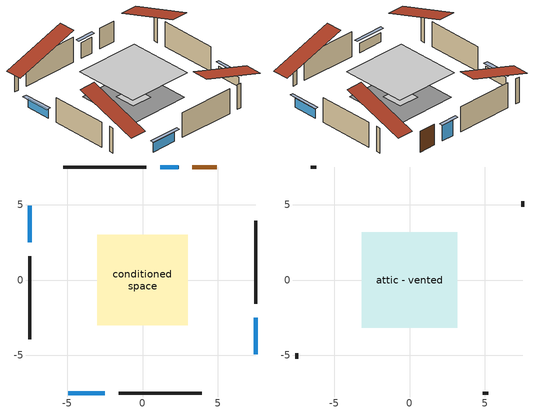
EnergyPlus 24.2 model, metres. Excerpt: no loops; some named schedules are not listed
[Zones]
conditioned space
 floor outside (Floor2 construction): -3.02,-3.02 -3.02,3.02 3.02,3.02 3.02,-3.02 z0.61
 floor adiabatic (AdiabaticFloorConstruction): -1.02,-1.02 -1.02,1.02 1.02,1.02 1.02,-1.02 z0.61
 wall outside (AdiabaticWallConstruction 1): 4.94,7.5 3.32,7.5 z0.61:2.64
 wall outside (AdiabaticWallConstruction): -4.94,-7.5 -2.5,-7.5 / 7.5,-4.94 7.5,-2.5 / -7.5,4.94 -7.5,2.5 z0.61:1.52; 2.39,7.5 1.17,7.5 z0.61:2.13
 wall outside (Wall1 construction): 0.24,7.5 -5.26,7.5 / -1.57,-7.5 3.93,-7.5 / -7.5,1.57 -7.5,-3.93 / 7.5,-1.57 7.5,3.93 z0.61:3.05
 window (WindowConstruction): -4.94,-7.5 -2.5,-7.5 z0.61:1.52
 window (WindowConstruction 1): 2.39,7.5 1.17,7.5 z0.61:2.13
 window (WindowConstruction 2): 7.5,-4.94 7.5,-2.5 z0.61:1.52
 window (WindowConstruction 3): -7.5,4.94 -7.5,2.5 z0.61:1.52
 door (Door): 4.94,7.5 3.32,7.5 z0.61:2.64
 ceiling adiabatic (AdiabaticFloorConstruction): 1.02,-1.02 1.02,1.02 -1.02,1.02 -1.02,-1.02 z0.61
attic - vented
 floor to conditioned space (Floor1 construction Reversed): -3.18,-3.18 -3.18,3.18 3.18,3.18 3.18,-3.18 z3.05
 wall outside (Wall2 construction): -6.19,7.5 -6.57,7.5 / 4.86,-7.5 5.24,-7.5 / -7.5,-4.86 -7.5,-5.24 / 7.5,4.86 7.5,5.24 z0.61:3.05
 roof outside (Roof1 construction): 5.87,7.5,3.05 5.87,1.31,5.11 7.5,1.31,5.11 7.5,7.5,3.05; -5.87,-7.5,3.05 -5.87,-1.31,5.11 -7.5,-1.31,5.11 -7.5,-7.5,3.05; -7.5,5.87,3.05 -1.31,5.87,5.11 -1.31,7.5,5.11 -7.5,7.5,3.05; 7.5,-5.87,3.05 1.31,-5.87,5.11 1.31,-7.5,5.11 7.5,-7.5,3.05
shading: -2.2,-7.5 -5.23,-7.5 -5.23,-7.8 -2.2,-7.8 z1.82; 0.87,7.5 2.69,7.5 2.69,7.8 0.87,7.8 z2.43; 7.5,-2.2 7.5,-5.23 7.8,-5.23 7.8,-2.2 z1.82; -7.5,2.3 -7.5,5.14 -7.91,5.14 -7.91,2.3 z1.73
[Building]
Building 1: Terrain=Suburbs
[Site:Location]
Sault Ste Marie AP_ON: Latitude {deg}=46.49; Longitude {deg}=-84.51; Time Zone {hr}=-5; Elevation {m}=192; Keep Site Location Information=Yes
[Site:GroundTemperature:Shallow]
0.840846, -1.16074, -1.32103, -0.371179, 3.44196, 7.23733, 10.5277, 12.6121, 12.7892, 11.0939, 7.8874, 4.20846
[Site:WaterMainsTemperature]
Calculation Method=Schedule; Temperature Schedule=mains temperature schedule
[Material] Roughness=Rough; Thermal Absorptance=0.9
Name | Thickness {m} | Conductivity {W/m-K} | Density {kg/m3} | Specific Heat {J/kg-K} | Solar Absorptance | Visible Absorptance
asphalt or fiberglass shingles | 0.00635 | 0.162714 | 1121.4 | 1465.45 | 0.4 | 0.4
ceiling loosefill ins | 0.254 | 0.0480833 | 16.02 | 1046.75 | 0.7 | 0.7
ceiling stud and cavity | 0.1397 | 0.159311 | 65.682 | 1177.47 | 0.7 | 0.7
door material | 0.04445 | 0.053851 | 512.64 | 1214.23 | 0.7 | 0.7
floor covering | 0.0127 | 9.015625 | 54.468 | 1339.84 | 0.6 | 0.6
floor covering 1 | 0.0127 | 0.0433444 | 54.468 | 1339.84 | 0.6 | 0.6
floor rigid ins; wall rigid ins | 0.512978 | 0.029427 | 32.04 | 1214.23 | 0.7 | 0.7
floor stud and cavity | 0.0889 | 0.192333 | 50.32683 | 1063.81 | 0.7 | 0.7
floor stud and cavity 1 | 0.1397 | 1.75129 | 37.0049 | 1207.88 | 0.7 | 0.7
furniture material conditioned space 1 | 0.1524 | 0.115458 | 640.8 | 1214.23 | 0.6 | 0.6
gypsum board | 0.0127 | 0.160291 | 801 | 837.4 | 0.6 | 0.6
osb sheathing 0.5 in. | 0.0127 | 0.115458 | 512.64 | 1214.23 | 0.7 | 0.7
osb sheathing 0.75 in. | 0.01905 | 0.115458 | 512.64 | 1214.23 | 0.7 | 0.7
wall stud and cavity | 0.1397 | 0.0949025 | 139.0536 | 1170.24 | 0.7 | 0.7
wall stud and cavity 1 | 0.0889 | 6.9971 | 50.32683 | 1063.81 | 0.6 | 0.6
wall stud and cavity 2 | 0.0889 | 0.380278 | 52.3479 | 1209.89 | 0.7 | 0.7
wall stud and cavity 3 | 0.0889 | 0.391764 | 83.0341 | 1211.67 | 0.7 | 0.7
wood siding | 0.0254 | 0.102417 | 544.68 | 1172.36 | 0.4 | 0.4
wood siding 1 | 0.00254 | 0.102417 | 544.68 | 1172.36 | 0.4 | 0.4
wood siding 2; wood siding 3 | 0.0254 | 0.102417 | 544.68 | 1172.36 | 0.7 | 0.7
[WindowMaterial:SimpleGlazingSystem]
Name | U-Factor {W/m2-K} | Solar Heat Gain Coefficient
WindowMaterial | 3.10076 | 0.54
WindowMaterial 1 | 3.08259 | 0.59
[Construction]
AdiabaticFloorConstruction: floor stud and cavity 1, floor rigid ins, osb sheathing 0.75 in., floor covering 1
AdiabaticWallConstruction: wood siding 2, wall rigid ins, wall stud and cavity 2, gypsum board
AdiabaticWallConstruction 1: wood siding 3, wall rigid ins, wall stud and cavity 2, gypsum board
Door: door material
Floor1 construction Reversed: gypsum board, ceiling stud and cavity, ceiling loosefill ins
Floor2 construction: floor stud and cavity, floor covering
furniture construction conditioned space 1: furniture material conditioned space 1
PartitionWallConstruction: gypsum board, wall stud and cavity 3, gypsum board
Roof1 construction: asphalt or fiberglass shingles
Wall1 construction: wood siding, osb sheathing 0.5 in., wall stud and cavity, gypsum board
Wall2 construction: wood siding 1, wall stud and cavity 1
WindowConstruction; WindowConstruction 2; WindowConstruction 3: WindowMaterial
WindowConstruction 1: WindowMaterial 1
[Zone] Multiplier=1; Part of Total Floor Area=Yes
Name | Volume {m3}
attic - vented | 13.5389
conditioned space | 107.8
[Space]
Name | Zone | Volume {m3}
attic - vented 1 | attic - vented | 13.5389
conditioned space 1 | conditioned space | 107.8
[ZoneInfiltration:EffectiveLeakageArea]
infil attic - vented 1: Zone or Space=attic - vented 1; Schedule=Always On Discrete; Effective Air Leakage Area {cm2}=1589.9; Stack Coefficient=0.00031308; Wind Coefficient=1.1955e-05
[ZoneMixing]
whole house fan mix: Zone or Space=attic - vented; Schedule=Always On Continuous; Design Flow Rate Calculation Method=Flow/Zone; Design Flow Rate {m3/s}=0; Source Zone or Space=conditioned space
[InternalMass] Zone or ZoneList=conditioned space; Space or SpaceList=conditioned space 1
Name | Construction | Surface Area {m2}
furniture mass conditioned space 1 | furniture construction conditioned space 1 | 16.2398
partition wall mass | PartitionWallConstruction | 40.5996
[Lights]
interior lighting: Zone or ZoneList or Space or SpaceList=conditioned space 1; Schedule=interior lighting schedule; Design Level Calculation Method=LightingLevel; Lighting Level {W}=343.2; Return Air Fraction=0; Fraction Radiant=0.6; Fraction Visible=0.2; Fraction Replaceable=1
[People]
occupants: Zone or ZoneList or Space or SpaceList=conditioned space 1; Number of People Schedule=occupants schedule; Number of People Calculation Method=People; Number of People=3; Fraction Radiant=0.314171; Sensible Heat Fraction=0.56303; Activity Level Schedule=occupants activity schedule; Carbon Dioxide Generation Rate {m3/s-W}=0; Enable ASHRAE 55 Comfort Warnings=No; Mean Radiant Temperature Calculation Type=EnclosureAveraged
[ElectricEquipment] Zone or ZoneList or Space or SpaceList=conditioned space 1; Design Level Calculation Method=EquipmentLevel
Name | Schedule | Design Level {W} | Fraction Latent | Fraction Radiant | Fraction Lost
clothes dryer | clothes dryer schedule | 140.772 | 0.015 | 0.081 | 0.85
clothes washer | clothes washer schedule | 32.1985 | 0.03 | 0.162 | 0.7
cooking range | cooking range schedule | 215.147 | 0.08 | 0.432 | 0.2
dishwasher | dishwasher schedule | 66.8632 | 0.3 | 0.18 | 0.4
fridge | fridge schedule | 72.9452 | 0 | 0.6 | 0
mech vent bath fan 0 | mech vent bath fan 0 schedule | 50.2 | 0 | 0 | 1
mech vent house fan | mech vent house fan schedule | 0.95 | 0 | 0 | 1
mech vent house fan cfis | mech vent house fan cfis schedule | 0 | 0 | 0 | 0
mech vent range fan 0 | mech vent range fan 0 schedule | 57 | 0 | 0 | 1
misc plug loads | misc plug loads schedule | 494.7 | 0.045 | 0.513 | 0.1
whole house fan | Always On Discrete | 0 | 0 | 0 | 1
[OtherEquipment] Zone or ZoneList or Space or SpaceList=conditioned space 1; Design Level Calculation Method=EquipmentLevel
Name | Fuel Type | Schedule | Design Level {W} | Fraction Latent | Fraction Radiant | Fraction Lost
clothes dryer 1 | Electricity | clothes dryer schedule | 0 | 0.015 | 0.081 | 0.85
cooking range 1 | Electricity | cooking range schedule | 0 | 0.08 | 0.432 | 0.2
general water use latent | None | general water use schedule | 62.594 | 1 | 0 | 0
general water use sensible | None | general water use schedule | -61.6891 | 0 | 0.6 | 0
mech vent house fan latent load | None | Always On Discrete | 0 | 1 | 0 | 0
mech vent house fan sensible load | None | Always On Discrete | 0 | 0 | 0 | 0
water heater energy adjustment1 | Electricity | Always On Discrete | 0.01 | 0 | 0 | 1
[ZoneInfiltration:DesignFlowRate] Zone or ZoneList or Space or SpaceList=conditioned space 1; Schedule=Always On Discrete; Design Flow Rate Calculation Method=Flow/Zone; Design Flow Rate {m3/s}=0
infil flow; natural vent flow; whole house fan flow
[Exterior:Lights]
exterior lighting: Schedule=exterior lighting schedule; Design Level {W}=75.6
[Schedule:Constant]
Name | Hourly Value
Always On Continuous; mech vent house fan schedule; mech vent house fan cfis schedule; Always On Discrete | 1
occupants activity schedule | 117.228
fridge schedule | 0
[Schedule:Day:Interval]
interior lighting schedule day: No, 01:00, 0.108182, 04:00, 0.0901515, 05:00, 0.0991667, 06:00, 0.162273, 07:00, 0.270455, 08:00, 0.342576, 10:00, 0.369621, 11:00, 0.351591, 12:00, 0.333561, 13:00, 0.324545, 14:00, 0.31553, 15:00, 0.333561, 16:00, 0.369621, 17:00, 0.450758, 18:00, 0.585985, 19:00, 0.775303, 20:00, 0.955606, 21:00, 0.991667, 22:00, 0.712197, 23:00, 0.360606, 24:00, 0.162273
interior lighting schedule day 1: No, 01:00, 0.100909, 04:00, 0.0840909, 05:00, 0.0925, 06:00, 0.151364, 07:00, 0.252273, 08:00, 0.319545, 10:00, 0.344773, 11:00, 0.327955, 12:00, 0.311136, 13:00, 0.302727, 14:00, 0.294318, 15:00, 0.311136, 16:00, 0.344773, 17:00, 0.420455, 18:00, 0.546591, 19:00, 0.723182, 20:00, 0.891364, 21:00, 0.925, 22:00, 0.664318, 23:00, 0.336364, 24:00, 0.151364
interior lighting schedule day 2: No, 01:00, 0.0927273, 04:00, 0.0772727, 05:00, 0.085, 06:00, 0.139091, 07:00, 0.231818, 08:00, 0.293636, 10:00, 0.316818, 11:00, 0.301364, 12:00, 0.285909, 13:00, 0.278182, 14:00, 0.270455, 15:00, 0.285909, 16:00, 0.316818, 17:00, 0.386364, 18:00, 0.502273, 19:00, 0.664545, 20:00, 0.819091, 21:00, 0.85, 22:00, 0.610455, 23:00, 0.309091, 24:00, 0.139091
interior lighting schedule day 3: No, 01:00, 0.0845455, 04:00, 0.0704545, 05:00, 0.0775, 06:00, 0.126818, 07:00, 0.211364, 08:00, 0.267727, 10:00, 0.288864, 11:00, 0.274773, 12:00, 0.260682, 13:00, 0.253636, 14:00, 0.246591, 15:00, 0.260682, 16:00, 0.288864, 17:00, 0.352273, 18:00, 0.457955, 19:00, 0.605909, 20:00, 0.746818, 21:00, 0.775, 22:00, 0.556591, 23:00, 0.281818, 24:00, 0.126818
interior lighting schedule day 4: No, 01:00, 0.0763636, 04:00, 0.0636364, 05:00, 0.07, 06:00, 0.114545, 07:00, 0.190909, 08:00, 0.241818, 10:00, 0.260909, 11:00, 0.248182, 12:00, 0.235455, 13:00, 0.229091, 14:00, 0.222727, 15:00, 0.235455, 16:00, 0.260909, 17:00, 0.318182, 18:00, 0.413636, 19:00, 0.547273, 20:00, 0.674545, 21:00, 0.7, 22:00, 0.502727, 23:00, 0.254545, 24:00, 0.114545
interior lighting schedule day 5: No, 01:00, 0.0727273, 04:00, 0.0606061, 05:00, 0.0666667, 06:00, 0.109091, 07:00, 0.181818, 08:00, 0.230303, 10:00, 0.248485, 11:00, 0.236364, 12:00, 0.224242, 13:00, 0.218182, 14:00, 0.212121, 15:00, 0.224242, 16:00, 0.248485, 17:00, 0.30303, 18:00, 0.393939, 19:00, 0.521212, 20:00, 0.642424, 21:00, 0.666667, 22:00, 0.478788, 23:00, 0.242424, 24:00, 0.109091
interior lighting schedule day 6: No, 01:00, 0.0745455, 04:00, 0.0621212, 05:00, 0.0683333, 06:00, 0.111818, 07:00, 0.186364, 08:00, 0.236061, 10:00, 0.254697, 11:00, 0.242273, 12:00, 0.229848, 13:00, 0.223636, 14:00, 0.217424, 15:00, 0.229848, 16:00, 0.254697, 17:00, 0.310606, 18:00, 0.403788, 19:00, 0.534242, 20:00, 0.658485, 21:00, 0.683333, 22:00, 0.490758, 23:00, 0.248485, 24:00, 0.111818
interior lighting schedule day 7: No, 01:00, 0.08, 04:00, 0.0666667, 05:00, 0.0733333, 06:00, 0.12, 07:00, 0.2, 08:00, 0.253333, 10:00, 0.273333, 11:00, 0.26, 12:00, 0.246667, 13:00, 0.24, 14:00, 0.233333, 15:00, 0.246667, 16:00, 0.273333, 17:00, 0.333333, 18:00, 0.433333, 19:00, 0.573333, 20:00, 0.706667, 21:00, 0.733333, 22:00, 0.526667, 23:00, 0.266667, 24:00, 0.12
interior lighting schedule default day: No, 24:00, 0
[Schedule:Week:Daily]
interior lighting schedule Week Rule - Jan1-Jan27: interior lighting schedule day, interior lighting schedule day, interior lighting schedule day, interior lighting schedule day, interior lighting schedule day, interior lighting schedule day, interior lighting schedule day, interior lighting schedule default day, interior lighting schedule default day, interior lighting schedule default day, interior lighting schedule default day, interior lighting schedule default day
interior lighting schedule Week Rule - Jan28-Feb3: interior lighting schedule day, interior lighting schedule day, interior lighting schedule day, interior lighting schedule day, interior lighting schedule day 1, interior lighting schedule day 1, interior lighting schedule day 1, interior lighting schedule default day, interior lighting schedule default day, interior lighting schedule default day, interior lighting schedule default day, interior lighting schedule default day
interior lighting schedule Week Rule - Feb4-Feb24: interior lighting schedule day 1, interior lighting schedule day 1, interior lighting schedule day 1, interior lighting schedule day 1, interior lighting schedule day 1, interior lighting schedule day 1, interior lighting schedule day 1, interior lighting schedule default day, interior lighting schedule default day, interior lighting schedule default day, interior lighting schedule default day, interior lighting schedule default day
interior lighting schedule Week Rule - Feb25-Mar3: interior lighting schedule day 1, interior lighting schedule day 1, interior lighting schedule day 1, interior lighting schedule day 1, interior lighting schedule day 2, interior lighting schedule day 2, interior lighting schedule day 2, interior lighting schedule default day, interior lighting schedule default day, interior lighting schedule default day, interior lighting schedule default day, interior lighting schedule default day
interior lighting schedule Week Rule - Mar4-Mar31: interior lighting schedule day 2, interior lighting schedule day 2, interior lighting schedule day 2, interior lighting schedule day 2, interior lighting schedule day 2, interior lighting schedule day 2, interior lighting schedule day 2, interior lighting schedule default day, interior lighting schedule default day, interior lighting schedule default day, interior lighting schedule default day, interior lighting schedule default day
interior lighting schedule Week Rule - Apr1-Apr28: interior lighting schedule day 3, interior lighting schedule day 3, interior lighting schedule day 3, interior lighting schedule day 3, interior lighting schedule day 3, interior lighting schedule day 3, interior lighting schedule day 3, interior lighting schedule default day, interior lighting schedule default day, interior lighting schedule default day, interior lighting schedule default day, interior lighting schedule default day
interior lighting schedule Week Rule - Apr29-May5: interior lighting schedule day 3, interior lighting schedule day 3, interior lighting schedule day 4, interior lighting schedule day 4, interior lighting schedule day 4, interior lighting schedule day 4, interior lighting schedule day 4, interior lighting schedule default day, interior lighting schedule default day, interior lighting schedule default day, interior lighting schedule default day, interior lighting schedule default day
interior lighting schedule Week Rule - May6-May26: interior lighting schedule day 4, interior lighting schedule day 4, interior lighting schedule day 4, interior lighting schedule day 4, interior lighting schedule day 4, interior lighting schedule day 4, interior lighting schedule day 4, interior lighting schedule default day, interior lighting schedule default day, interior lighting schedule default day, interior lighting schedule default day, interior lighting schedule default day
interior lighting schedule Week Rule - May27-Jun2: interior lighting schedule day 4, interior lighting schedule day 4, interior lighting schedule day 4, interior lighting schedule day 4, interior lighting schedule day 4, interior lighting schedule day 5, interior lighting schedule day 5, interior lighting schedule default day, interior lighting schedule default day, interior lighting schedule default day, interior lighting schedule default day, interior lighting schedule default day
interior lighting schedule Week Rule - Jun3-Jun30: interior lighting schedule day 5, interior lighting schedule day 5, interior lighting schedule day 5, interior lighting schedule day 5, interior lighting schedule day 5, interior lighting schedule day 5, interior lighting schedule day 5, interior lighting schedule default day, interior lighting schedule default day, interior lighting schedule default day, interior lighting schedule default day, interior lighting schedule default day
interior lighting schedule Week Rule - Jul1-Jul28: interior lighting schedule day 6, interior lighting schedule day 6, interior lighting schedule day 6, interior lighting schedule day 6, interior lighting schedule day 6, interior lighting schedule day 6, interior lighting schedule day 6, interior lighting schedule default day, interior lighting schedule default day, interior lighting schedule default day, interior lighting schedule default day, interior lighting schedule default day
interior lighting schedule Week Rule - Jul29-Aug4: interior lighting schedule day 6, interior lighting schedule day 6, interior lighting schedule day 6, interior lighting schedule day 7, interior lighting schedule day 7, interior lighting schedule day 7, interior lighting schedule day 7, interior lighting schedule default day, interior lighting schedule default day, interior lighting schedule default day, interior lighting schedule default day, interior lighting schedule default day
interior lighting schedule Week Rule - Aug5-Aug25: interior lighting schedule day 7, interior lighting schedule day 7, interior lighting schedule day 7, interior lighting schedule day 7, interior lighting schedule day 7, interior lighting schedule day 7, interior lighting schedule day 7, interior lighting schedule default day, interior lighting schedule default day, interior lighting schedule default day, interior lighting schedule default day, interior lighting schedule default day
interior lighting schedule Week Rule - Aug26-Sep1: interior lighting schedule day 7, interior lighting schedule day 7, interior lighting schedule day 7, interior lighting schedule day 7, interior lighting schedule day 7, interior lighting schedule day 7, interior lighting schedule day 8, interior lighting schedule default day, interior lighting schedule default day, interior lighting schedule default day, interior lighting schedule default day, interior lighting schedule default day
interior lighting schedule Week Rule - Sep2-Sep29: interior lighting schedule day 8, interior lighting schedule day 8, interior lighting schedule day 8, interior lighting schedule day 8, interior lighting schedule day 8, interior lighting schedule day 8, interior lighting schedule day 8, interior lighting schedule default day, interior lighting schedule default day, interior lighting schedule default day, interior lighting schedule default day, interior lighting schedule default day
interior lighting schedule Week Rule - Sep30-Oct6: interior lighting schedule day 8, interior lighting schedule day 9, interior lighting schedule day 9, interior lighting schedule day 9, interior lighting schedule day 9, interior lighting schedule day 9, interior lighting schedule day 9, interior lighting schedule default day, interior lighting schedule default day, interior lighting schedule default day, interior lighting schedule default day, interior lighting schedule default day
interior lighting schedule Week Rule - Oct7-Oct27: interior lighting schedule day 9, interior lighting schedule day 9, interior lighting schedule day 9, interior lighting schedule day 9, interior lighting schedule day 9, interior lighting schedule day 9, interior lighting schedule day 9, interior lighting schedule default day, interior lighting schedule default day, interior lighting schedule default day, interior lighting schedule default day, interior lighting schedule default day
interior lighting schedule Week Rule - Oct28-Nov3: interior lighting schedule day 9, interior lighting schedule day 9, interior lighting schedule day 9, interior lighting schedule day 9, interior lighting schedule day 10, interior lighting schedule day 10, interior lighting schedule day 10, interior lighting schedule default day, interior lighting schedule default day, interior lighting schedule default day, interior lighting schedule default day, interior lighting schedule default day
interior lighting schedule Week Rule - Nov4-Nov24: interior lighting schedule day 10, interior lighting schedule day 10, interior lighting schedule day 10, interior lighting schedule day 10, interior lighting schedule day 10, interior lighting schedule day 10, interior lighting schedule day 10, interior lighting schedule default day, interior lighting schedule default day, interior lighting schedule default day, interior lighting schedule default day, interior lighting schedule default day
interior lighting schedule Week Rule - Nov25-Dec1: interior lighting schedule day 10, interior lighting schedule day 10, interior lighting schedule day 10, interior lighting schedule day 10, interior lighting schedule day 10, interior lighting schedule day 10, interior lighting schedule day 11, interior lighting schedule default day, interior lighting schedule default day, interior lighting schedule default day, interior lighting schedule default day, interior lighting schedule default day
interior lighting schedule Week Rule - Dec2-Dec31: interior lighting schedule day 11, interior lighting schedule day 11, interior lighting schedule day 11, interior lighting schedule day 11, interior lighting schedule day 11, interior lighting schedule day 11, interior lighting schedule day 11, interior lighting schedule default day, interior lighting schedule default day, interior lighting schedule default day, interior lighting schedule default day, interior lighting schedule default day
occupants schedule Week Rule - Jan1-Dec31: occupants schedule day, occupants schedule day, occupants schedule day, occupants schedule day, occupants schedule day, occupants schedule day, occupants schedule day, occupants schedule default day, occupants schedule default day, occupants schedule default day, occupants schedule default day, occupants schedule default day
clothes dryer schedule Week Rule - Jan1-Dec31: clothes dryer schedule day, clothes dryer schedule day, clothes dryer schedule day, clothes dryer schedule day, clothes dryer schedule day, clothes dryer schedule day, clothes dryer schedule day, clothes dryer schedule default day, clothes dryer schedule default day, clothes dryer schedule default day, clothes dryer schedule default day, clothes dryer schedule default day
clothes washer schedule Week Rule - Jan1-Dec31: clothes washer schedule day, clothes washer schedule day, clothes washer schedule day, clothes washer schedule day, clothes washer schedule day, clothes washer schedule day, clothes washer schedule day, clothes washer schedule default day, clothes washer schedule default day, clothes washer schedule default day, clothes washer schedule default day, clothes washer schedule default day
cooking range schedule Week Rule - Jan1-Dec31: cooking range schedule day, cooking range schedule day, cooking range schedule day, cooking range schedule day, cooking range schedule day, cooking range schedule day, cooking range schedule day, cooking range schedule default day, cooking range schedule default day, cooking range schedule default day, cooking range schedule default day, cooking range schedule default day
dishwasher schedule Week Rule - Jan1-Dec31: dishwasher schedule day, dishwasher schedule day, dishwasher schedule day, dishwasher schedule day, dishwasher schedule day, dishwasher schedule day, dishwasher schedule day, dishwasher schedule default day, dishwasher schedule default day, dishwasher schedule default day, dishwasher schedule default day, dishwasher schedule default day
mech vent bath fan 0 schedule Week Rule - Jan1-Dec31: mech vent bath fan 0 schedule day, mech vent bath fan 0 schedule day, mech vent bath fan 0 schedule day, mech vent bath fan 0 schedule day, mech vent bath fan 0 schedule day, mech vent bath fan 0 schedule day, mech vent bath fan 0 schedule day, mech vent bath fan 0 schedule default day, mech vent bath fan 0 schedule default day, mech vent bath fan 0 schedule default day, mech vent bath fan 0 schedule default day, mech vent bath fan 0 schedule default day
mech vent range fan 0 schedule Week Rule - Jan1-Dec31: mech vent range fan 0 schedule day, mech vent range fan 0 schedule day, mech vent range fan 0 schedule day, mech vent range fan 0 schedule day, mech vent range fan 0 schedule day, mech vent range fan 0 schedule day, mech vent range fan 0 schedule day, mech vent range fan 0 schedule default day, mech vent range fan 0 schedule default day, mech vent range fan 0 schedule default day, mech vent range fan 0 schedule default day, mech vent range fan 0 schedule default day
misc plug loads schedule Week Rule - Jan1-Dec31: misc plug loads schedule day, misc plug loads schedule day, misc plug loads schedule day, misc plug loads schedule day, misc plug loads schedule day, misc plug loads schedule day, misc plug loads schedule day, misc plug loads schedule default day, misc plug loads schedule default day, misc plug loads schedule default day, misc plug loads schedule default day, misc plug loads schedule default day
general water use schedule Week Rule - Jan1-Dec31: general water use schedule day, general water use schedule day, general water use schedule day, general water use schedule day, general water use schedule day, general water use schedule day, general water use schedule day, general water use schedule default day, general water use schedule default day, general water use schedule default day, general water use schedule default day, general water use schedule default day
exterior lighting schedule Week Rule - Jan1-Jan27: exterior lighting schedule day, exterior lighting schedule day, exterior lighting schedule day, exterior lighting schedule day, exterior lighting schedule day, exterior lighting schedule day, exterior lighting schedule day, exterior lighting schedule default day, exterior lighting schedule default day, exterior lighting schedule default day, exterior lighting schedule default day, exterior lighting schedule default day
exterior lighting schedule Week Rule - Jan28-Feb3: exterior lighting schedule day, exterior lighting schedule day, exterior lighting schedule day, exterior lighting schedule day, exterior lighting schedule day 1, exterior lighting schedule day 1, exterior lighting schedule day 1, exterior lighting schedule default day, exterior lighting schedule default day, exterior lighting schedule default day, exterior lighting schedule default day, exterior lighting schedule default day
exterior lighting schedule Week Rule - Feb4-Feb24: exterior lighting schedule day 1, exterior lighting schedule day 1, exterior lighting schedule day 1, exterior lighting schedule day 1, exterior lighting schedule day 1, exterior lighting schedule day 1, exterior lighting schedule day 1, exterior lighting schedule default day, exterior lighting schedule default day, exterior lighting schedule default day, exterior lighting schedule default day, exterior lighting schedule default day
exterior lighting schedule Week Rule - Feb25-Mar3: exterior lighting schedule day 1, exterior lighting schedule day 1, exterior lighting schedule day 1, exterior lighting schedule day 1, exterior lighting schedule day 2, exterior lighting schedule day 2, exterior lighting schedule day 2, exterior lighting schedule default day, exterior lighting schedule default day, exterior lighting schedule default day, exterior lighting schedule default day, exterior lighting schedule default day
exterior lighting schedule Week Rule - Mar4-Mar31: exterior lighting schedule day 2, exterior lighting schedule day 2, exterior lighting schedule day 2, exterior lighting schedule day 2, exterior lighting schedule day 2, exterior lighting schedule day 2, exterior lighting schedule day 2, exterior lighting schedule default day, exterior lighting schedule default day, exterior lighting schedule default day, exterior lighting schedule default day, exterior lighting schedule default day
exterior lighting schedule Week Rule - Apr1-Apr28: exterior lighting schedule day 3, exterior lighting schedule day 3, exterior lighting schedule day 3, exterior lighting schedule day 3, exterior lighting schedule day 3, exterior lighting schedule day 3, exterior lighting schedule day 3, exterior lighting schedule default day, exterior lighting schedule default day, exterior lighting schedule default day, exterior lighting schedule default day, exterior lighting schedule default day
exterior lighting schedule Week Rule - Apr29-May5: exterior lighting schedule day 3, exterior lighting schedule day 3, exterior lighting schedule day 4, exterior lighting schedule day 4, exterior lighting schedule day 4, exterior lighting schedule day 4, exterior lighting schedule day 4, exterior lighting schedule default day, exterior lighting schedule default day, exterior lighting schedule default day, exterior lighting schedule default day, exterior lighting schedule default day
exterior lighting schedule Week Rule - May6-May26: exterior lighting schedule day 4, exterior lighting schedule day 4, exterior lighting schedule day 4, exterior lighting schedule day 4, exterior lighting schedule day 4, exterior lighting schedule day 4, exterior lighting schedule day 4, exterior lighting schedule default day, exterior lighting schedule default day, exterior lighting schedule default day, exterior lighting schedule default day, exterior lighting schedule default day
exterior lighting schedule Week Rule - May27-Jun2: exterior lighting schedule day 4, exterior lighting schedule day 4, exterior lighting schedule day 4, exterior lighting schedule day 4, exterior lighting schedule day 4, exterior lighting schedule day 5, exterior lighting schedule day 5, exterior lighting schedule default day, exterior lighting schedule default day, exterior lighting schedule default day, exterior lighting schedule default day, exterior lighting schedule default day
exterior lighting schedule Week Rule - Jun3-Jun30: exterior lighting schedule day 5, exterior lighting schedule day 5, exterior lighting schedule day 5, exterior lighting schedule day 5, exterior lighting schedule day 5, exterior lighting schedule day 5, exterior lighting schedule day 5, exterior lighting schedule default day, exterior lighting schedule default day, exterior lighting schedule default day, exterior lighting schedule default day, exterior lighting schedule default day
exterior lighting schedule Week Rule - Jul1-Jul28: exterior lighting schedule day 6, exterior lighting schedule day 6, exterior lighting schedule day 6, exterior lighting schedule day 6, exterior lighting schedule day 6, exterior lighting schedule day 6, exterior lighting schedule day 6, exterior lighting schedule default day, exterior lighting schedule default day, exterior lighting schedule default day, exterior lighting schedule default day, exterior lighting schedule default day
exterior lighting schedule Week Rule - Jul29-Aug4: exterior lighting schedule day 6, exterior lighting schedule day 6, exterior lighting schedule day 6, exterior lighting schedule day 7, exterior lighting schedule day 7, exterior lighting schedule day 7, exterior lighting schedule day 7, exterior lighting schedule default day, exterior lighting schedule default day, exterior lighting schedule default day, exterior lighting schedule default day, exterior lighting schedule default day
exterior lighting schedule Week Rule - Aug5-Aug25: exterior lighting schedule day 7, exterior lighting schedule day 7, exterior lighting schedule day 7, exterior lighting schedule day 7, exterior lighting schedule day 7, exterior lighting schedule day 7, exterior lighting schedule day 7, exterior lighting schedule default day, exterior lighting schedule default day, exterior lighting schedule default day, exterior lighting schedule default day, exterior lighting schedule default day
exterior lighting schedule Week Rule - Aug26-Sep1: exterior lighting schedule day 7, exterior lighting schedule day 7, exterior lighting schedule day 7, exterior lighting schedule day 7, exterior lighting schedule day 7, exterior lighting schedule day 7, exterior lighting schedule day 8, exterior lighting schedule default day, exterior lighting schedule default day, exterior lighting schedule default day, exterior lighting schedule default day, exterior lighting schedule default day
exterior lighting schedule Week Rule - Sep2-Sep29: exterior lighting schedule day 8, exterior lighting schedule day 8, exterior lighting schedule day 8, exterior lighting schedule day 8, exterior lighting schedule day 8, exterior lighting schedule day 8, exterior lighting schedule day 8, exterior lighting schedule default day, exterior lighting schedule default day, exterior lighting schedule default day, exterior lighting schedule default day, exterior lighting schedule default day
exterior lighting schedule Week Rule - Sep30-Oct6: exterior lighting schedule day 8, exterior lighting schedule day 9, exterior lighting schedule day 9, exterior lighting schedule day 9, exterior lighting schedule day 9, exterior lighting schedule day 9, exterior lighting schedule day 9, exterior lighting schedule default day, exterior lighting schedule default day, exterior lighting schedule default day, exterior lighting schedule default day, exterior lighting schedule default day
exterior lighting schedule Week Rule - Oct7-Oct27: exterior lighting schedule day 9, exterior lighting schedule day 9, exterior lighting schedule day 9, exterior lighting schedule day 9, exterior lighting schedule day 9, exterior lighting schedule day 9, exterior lighting schedule day 9, exterior lighting schedule default day, exterior lighting schedule default day, exterior lighting schedule default day, exterior lighting schedule default day, exterior lighting schedule default day
exterior lighting schedule Week Rule - Oct28-Nov3: exterior lighting schedule day 9, exterior lighting schedule day 9, exterior lighting schedule day 9, exterior lighting schedule day 9, exterior lighting schedule day 10, exterior lighting schedule day 10, exterior lighting schedule day 10, exterior lighting schedule default day, exterior lighting schedule default day, exterior lighting schedule default day, exterior lighting schedule default day, exterior lighting schedule default day
exterior lighting schedule Week Rule - Nov4-Nov24: exterior lighting schedule day 10, exterior lighting schedule day 10, exterior lighting schedule day 10, exterior lighting schedule day 10, exterior lighting schedule day 10, exterior lighting schedule day 10, exterior lighting schedule day 10, exterior lighting schedule default day, exterior lighting schedule default day, exterior lighting schedule default day, exterior lighting schedule default day, exterior lighting schedule default day
exterior lighting schedule Week Rule - Nov25-Dec1: exterior lighting schedule day 10, exterior lighting schedule day 10, exterior lighting schedule day 10, exterior lighting schedule day 10, exterior lighting schedule day 10, exterior lighting schedule day 10, exterior lighting schedule day 11, exterior lighting schedule default day, exterior lighting schedule default day, exterior lighting schedule default day, exterior lighting schedule default day, exterior lighting schedule default day
exterior lighting schedule Week Rule - Dec2-Dec31: exterior lighting schedule day 11, exterior lighting schedule day 11, exterior lighting schedule day 11, exterior lighting schedule day 11, exterior lighting schedule day 11, exterior lighting schedule day 11, exterior lighting schedule day 11, exterior lighting schedule default day, exterior lighting schedule default day, exterior lighting schedule default day, exterior lighting schedule default day, exterior lighting schedule default day
[Schedule:Year]
interior lighting schedule: interior lighting schedule Week Rule - Jan1-Jan27, 1, 1, 1, 27, interior lighting schedule Week Rule - Jan28-Feb3, 1, 28, 2, 3, interior lighting schedule Week Rule - Feb4-Feb24, 2, 4, 2, 24, interior lighting schedule Week Rule - Feb25-Mar3, 2, 25, 3, 3, interior lighting schedule Week Rule - Mar4-Mar31, 3, 4, 3, 31, interior lighting schedule Week Rule - Apr1-Apr28, 4, 1, 4, 28, interior lighting schedule Week Rule - Apr29-May5, 4, 29, 5, 5, interior lighting schedule Week Rule - May6-May26, 5, 6, 5, 26, interior lighting schedule Week Rule - May27-Jun2, 5, 27, 6, 2, interior lighting schedule Week Rule - Jun3-Jun30, 6, 3, 6, 30, interior lighting schedule Week Rule - Jul1-Jul28, 7, 1, 7, 28, interior lighting schedule Week Rule - Jul29-Aug4, 7, 29, 8, 4, interior lighting schedule Week Rule - Aug5-Aug25, 8, 5, 8, 25, interior lighting schedule Week Rule - Aug26-Sep1, 8, 26, 9, 1, interior lighting schedule Week Rule - Sep2-Sep29, 9, 2, 9, 29, interior lighting schedule Week Rule - Sep30-Oct6, 9, 30, 10, 6, interior lighting schedule Week Rule - Oct7-Oct27, 10, 7, 10, 27, interior lighting schedule Week Rule - Oct28-Nov3, 10, 28, 11, 3, interior lighting schedule Week Rule - Nov4-Nov24, 11, 4, 11, 24, interior lighting schedule Week Rule - Nov25-Dec1, 11, 25, 12, 1, interior lighting schedule Week Rule - Dec2-Dec31, 12, 2, 12, 31
occupants schedule: occupants schedule Week Rule - Jan1-Dec31, 1, 1, 12, 31
clothes dryer schedule: clothes dryer schedule Week Rule - Jan1-Dec31, 1, 1, 12, 31
clothes washer schedule: clothes washer schedule Week Rule - Jan1-Dec31, 1, 1, 12, 31
cooking range schedule: cooking range schedule Week Rule - Jan1-Dec31, 1, 1, 12, 31
dishwasher schedule: dishwasher schedule Week Rule - Jan1-Dec31, 1, 1, 12, 31
mech vent bath fan 0 schedule: mech vent bath fan 0 schedule Week Rule - Jan1-Dec31, 1, 1, 12, 31
mech vent range fan 0 schedule: mech vent range fan 0 schedule Week Rule - Jan1-Dec31, 1, 1, 12, 31
misc plug loads schedule: misc plug loads schedule Week Rule - Jan1-Dec31, 1, 1, 12, 31
general water use schedule: general water use schedule Week Rule - Jan1-Dec31, 1, 1, 12, 31
exterior lighting schedule: exterior lighting schedule Week Rule - Jan1-Jan27, 1, 1, 1, 27, exterior lighting schedule Week Rule - Jan28-Feb3, 1, 28, 2, 3, exterior lighting schedule Week Rule - Feb4-Feb24, 2, 4, 2, 24, exterior lighting schedule Week Rule - Feb25-Mar3, 2, 25, 3, 3, exterior lighting schedule Week Rule - Mar4-Mar31, 3, 4, 3, 31, exterior lighting schedule Week Rule - Apr1-Apr28, 4, 1, 4, 28, exterior lighting schedule Week Rule - Apr29-May5, 4, 29, 5, 5, exterior lighting schedule Week Rule - May6-May26, 5, 6, 5, 26, exterior lighting schedule Week Rule - May27-Jun2, 5, 27, 6, 2, exterior lighting schedule Week Rule - Jun3-Jun30, 6, 3, 6, 30, exterior lighting schedule Week Rule - Jul1-Jul28, 7, 1, 7, 28, exterior lighting schedule Week Rule - Jul29-Aug4, 7, 29, 8, 4, exterior lighting schedule Week Rule - Aug5-Aug25, 8, 5, 8, 25, exterior lighting schedule Week Rule - Aug26-Sep1, 8, 26, 9, 1, exterior lighting schedule Week Rule - Sep2-Sep29, 9, 2, 9, 29, exterior lighting schedule Week Rule - Sep30-Oct6, 9, 30, 10, 6, exterior lighting schedule Week Rule - Oct7-Oct27, 10, 7, 10, 27, exterior lighting schedule Week Rule - Oct28-Nov3, 10, 28, 11, 3, exterior lighting schedule Week Rule - Nov4-Nov24, 11, 4, 11, 24, exterior lighting schedule Week Rule - Nov25-Dec1, 11, 25, 12, 1, exterior lighting schedule Week Rule - Dec2-Dec31, 12, 2, 12, 31
[Schedule:Compact]
mains temperature schedule: Through: 01/01, For: AllDays, Until: 24:00, 5.72222, Through: 01/02, For: AllDays, Until: 24:00, 5.65667, Through: 01/03, For: AllDays, Until: 24:00, 5.59222, Through: 01/04, For: AllDays, Until: 24:00, 5.52889, Through: 01/05, For: AllDays, Until: 24:00, 5.46667, Through: 01/06, For: AllDays, Until: 24:00, 5.405, Through: 01/07, For: AllDays, Until: 24:00, 5.345, Through: 01/08, For: AllDays, Until: 24:00, 5.28556, Through: 01/09, For: AllDays, Until: 24:00, 5.22722, Through: 01/10, For: AllDays, Until: 24:00, 5.17, Through: 01/11, For: AllDays, Until: 24:00, 5.11389, Through: 01/12, For: AllDays, Until: 24:00, 5.05889, Through: 01/13, For: AllDays, Until: 24:00, 5.00556, Through: 01/14, For: AllDays, Until: 24:00, 4.95278, Through: 01/15, For: AllDays, Until: 24:00, 4.90111, Through: 01/16, For: AllDays, Until: 24:00, 4.85111, Through: 01/17, For: AllDays, Until: 24:00, 4.80167, Through: 01/18, For: AllDays, Until: 24:00, 4.75389, Through: 01/19, For: AllDays, Until: 24:00, 4.70722, Through: 01/20, For: AllDays, Until: 24:00, 4.66167, Through: 01/21, For: AllDays, Until: 24:00, 4.61778, Through: 01/22, For: AllDays, Until: 24:00, 4.575, Through: 01/23, For: AllDays, Until: 24:00, 4.53333, Through: 01/24, For: AllDays, Until: 24:00, 4.49278, Through: 01/25, For: AllDays, Until: 24:00, 4.45389, Through: 01/26, For: AllDays, Until: 24:00, 4.41611, Through: 01/27, For: AllDays, Until: 24:00, 4.38, Through: 01/28, For: AllDays, Until: 24:00, 4.345, Through: 01/29, For: AllDays, Until: 24:00, 4.31111, Through: 01/30, For: AllDays, Until: 24:00, 4.27889, Through: 01/31, For: AllDays, Until: 24:00, 4.24833, Through: 02/01, For: AllDays, Until: 24:00, 4.21833, Through: 02/02, For: AllDays, Until: 24:00, 4.19056, Through: 02/03, For: AllDays, Until: 24:00, 4.16333, Through: 02/04, For: AllDays, Until: 24:00, 4.13833, Through: 02/05, For: AllDays, Until: 24:00, 4.11444, Through: 02/06, For: AllDays, Until: 24:00, 4.09167, Through: 02/07, For: AllDays, Until: 24:00, 4.07056, Through: 02/08, For: AllDays, Until: 24:00, 4.05111, Through: 02/09, For: AllDays, Until: 24:00, 4.03278, Through: 02/10, For: AllDays, Until: 24:00, 4.01611, Through: 02/11, For: AllDays, Until: 24:00, 4.00056, Through: 02/12, For: AllDays, Until: 24:00, 3.98667, Through: 02/13, For: AllDays, Until: 24:00, 3.97444, Through: 02/14, For: AllDays, Until: 24:00, 3.96333, Through: 02/15, For: AllDays, Until: 24:00, 3.95389, Through: 02/16, For: AllDays, Until: 24:00, 3.94556, Through: 02/17, For: AllDays, Until: 24:00, 3.93889, Through: 02/18, For: AllDays, Until: 24:00, 3.93389, Through: 02/19, For: AllDays, Until: 24:00, 3.93056, Through: 02/20, For: AllDays, Until: 24:00, 3.92833, Through: 02/21, For: AllDays, Until: 24:00, 3.92722, Through: 02/22, For: AllDays, Until: 24:00, 3.92833, Through: 02/23, For: AllDays, Until: 24:00, 3.93056, Through: 02/24, For: AllDays, Until: 24:00, 3.93444, Through: 02/25, For: AllDays, Until: 24:00, 3.93944, Through: 02/26, For: AllDays, Until: 24:00, 3.94611, Through: 02/27, For: AllDays, Until: 24:00, 3.95444, Through: 02/28, For: AllDays, Until: 24:00, 3.96389, Through: 03/01, For: AllDays, Until: 24:00, 3.975, Through: 03/02, For: AllDays, Until: 24:00, 3.98722, Through: 03/03, For: AllDays, Until: 24:00, 4.00111, Through: 03/04, For: AllDays, Until: 24:00, 4.01667, Through: 03/05, For: AllDays, Until: 24:00, 4.03389, Through: 03/06, For: AllDays, Until: 24:00, 4.05167, Through: 03/07, For: AllDays, Until: 24:00, 4.07167, Through: 03/08, For: AllDays, Until: 24:00, 4.09278, Through: 03/09, For: AllDays, Until: 24:00, 4.11556, Through: 03/10, For: AllDays, Until: 24:00, 4.13944, Through: 03/11, For: AllDays, Until: 24:00, 4.165, Through: 03/12, For: AllDays, Until: 24:00, 4.19167, Through: 03/13, For: AllDays, Until: 24:00, 4.22, Through: 03/14, For: AllDays, Until: 24:00, 4.24944, Through: 03/15, For: AllDays, Until: 24:00, 4.28056, Through: 03/16, For: AllDays, Until: 24:00, 4.31278, Through: 03/17, For: AllDays, Until: 24:00, 4.34667, Through: 03/18, For: AllDays, Until: 24:00, 4.38167, Through: 03/19, For: AllDays, Until: 24:00, 4.41833, Through: 03/20, For: AllDays, Until: 24:00, 4.45611, Through: 03/21, For: AllDays, Until: 24:00, 4.495, Through: 03/22, For: AllDays, Until: 24:00, 4.53556, Through: 03/23, For: AllDays, Until: 24:00, 4.57722, Through: 03/24, For: AllDays, Until: 24:00, 4.62, Through: 03/25, For: AllDays, Until: 24:00, 4.66444, Through: 03/26, For: AllDays, Until: 24:00, 4.70944, Through: 03/27, For: AllDays, Until: 24:00, 4.75611, Through: 03/28, For: AllDays, Until: 24:00, 4.80444, Through: 03/29, For: AllDays, Until: 24:00, 4.85333, Through: 03/30, For: AllDays, Until: 24:00, 4.90389, Through: 03/31, For: AllDays, Until: 24:00, 4.95556, Through: 04/01, For: AllDays, Until: 24:00, 5.00778, Through: 04/02, For: AllDays, Until: 24:00, 5.06167, Through: 04/03, For: AllDays, Until: 24:00, 5.11667, Through: 04/04, For: AllDays, Until: 24:00, 5.17278, Through: 04/05, For: AllDays, Until: 24:00, 5.23, Through: 04/06, For: AllDays, Until: 24:00, 5.28833, Through: 04/07, For: AllDays, Until: 24:00, 5.34778, Through: 04/08, For: AllDays, Until: 24:00, 5.40833, Through: 04/09, For: AllDays, Until: 24:00, 5.47, Through: 04/10, For: AllDays, Until: 24:00, 5.53222, Through: 04/11, For: AllDays, Until: 24:00, 5.59556, Through: 04/12, For: AllDays, Until: 24:00, 5.66, Through: 04/13, For: AllDays, Until: 24:00, 5.72556, Through: 04/14, For: AllDays, Until: 24:00, 5.79222, Through: 04/15, For: AllDays, Until: 24:00, 5.85944, Through: 04/16, For: AllDays, Until: 24:00, 5.92722, Through: 04/17, For: AllDays, Until: 24:00, 5.99667, Through: 04/18, For: AllDays, Until: 24:00, 6.06667, Through: 04/19, For: AllDays, Until: 24:00, 6.13722, Through: 04/20, For: AllDays, Until: 24:00, 6.20889, Through: 04/21, For: AllDays, Until: 24:00, 6.28111, Through: 04/22, For: AllDays, Until: 24:00, 6.35444, Through: 04/23, For: AllDays, Until: 24:00, 6.42833, Through: 04/24, For: AllDays, Until: 24:00, 6.50278, Through: 04/25, For: AllDays, Until: 24:00, 6.57833, Through: 04/26, For: AllDays, Until: 24:00, 6.65444, Through: 04/27, For: AllDays, Until: 24:00, 6.73111, Through: 04/28, For: AllDays, Until: 24:00, 6.80833, Through: 04/29, For: AllDays, Until: 24:00, 6.88611, Through: 04/30, For: AllDays, Until: 24:00, 6.965, Through: 05/01, For: AllDays, Until: 24:00, 7.04389, Through: 05/02, For: AllDays, Until: 24:00, 7.12389, Through: 05/03, For: AllDays, Until: 24:00, 7.20389, Through: 05/04, For: AllDays, Until: 24:00, 7.28444, Through: 05/05, For: AllDays, Until: 24:00, 7.36611, Through: 05/06, For: AllDays, Until: 24:00, 7.44778, Through: 05/07, For: AllDays, Until: 24:00, 7.52944, Through: 05/08, For: AllDays, Until: 24:00, 7.61222, Through: 05/09, For: AllDays, Until: 24:00, 7.695, Through: 05/10, For: AllDays, Until: 24:00, 7.77833, Through: 05/11, For: AllDays, Until: 24:00, 7.86167, Through: 05/12, For: AllDays, Until: 24:00, 7.94556, Through: 05/13, For: AllDays, Until: 24:00, 8.03, Through: 05/14, For: AllDays, Until: 24:00, 8.11444, Through: 05/15, For: AllDays, Until: 24:00, 8.19889, Through: 05/16, For: AllDays, Until: 24:00, 8.28389, Through: 05/17, For: AllDays, Until: 24:00, 8.36889, Through: 05/18, For: AllDays, Until: 24:00, 8.45389, Through: 05/19, For: AllDays, Until: 24:00, 8.53944, Through: 05/20, For: AllDays, Until: 24:00, 8.625, Through: 05/21, For: AllDays, Until: 24:00, 8.71056, Through: 05/22, For: AllDays, Until: 24:00, 8.79611, Through: 05/23, For: AllDays, Until: 24:00, 8.88167, Through: 05/24, For: AllDays, Until: 24:00, 8.96722, Through: 05/25, For: AllDays, Until: 24:00, 9.05278, Through: 05/26, For: AllDays, Until: 24:00, 9.13833, Through: 05/27, For: AllDays, Until: 24:00, 9.22389, Through: 05/28, For: AllDays, Until: 24:00, 9.30944, Through: 05/29, For: AllDays, Until: 24:00, 9.39444, Through: 05/30, For: AllDays, Until: 24:00, 9.48, Through: 05/31, For: AllDays, Until: 24:00, 9.56444, Through: 06/01, For: AllDays, Until: 24:00, 9.64944, Through: 06/02, For: AllDays, Until: 24:00, 9.73389, Through: 06/03, For: AllDays, Until: 24:00, 9.81833, Through: 06/04, For: AllDays, Until: 24:00, 9.90222, Through: 06/05, For: AllDays, Until: 24:00, 9.98611, Through: 06/06, For: AllDays, Until: 24:00, 10.0694, Through: 06/07, For: AllDays, Until: 24:00, 10.1528, Through: 06/08, For: AllDays, Until: 24:00, 10.235, Through: 06/09, For: AllDays, Until: 24:00, 10.3178, Through: 06/10, For: AllDays, Until: 24:00, 10.3994, Through: 06/11, For: AllDays, Until: 24:00, 10.4811, Through: 06/12, For: AllDays, Until: 24:00, 10.5617, Through: 06/13, For: AllDays, Until: 24:00, 10.6422, Through: 06/14, For: AllDays, Until: 24:00, 10.7222, Through: 06/15, For: AllDays, Until: 24:00, 10.8017, Through: 06/16, For: AllDays, Until: 24:00, 10.8806, Through: 06/17, For: AllDays, Until: 24:00, 10.9589, Through: 06/18, For: AllDays, Until: 24:00, 11.0367, Through: 06/19, For: AllDays, Until: 24:00, 11.1133, Through: 06/20, For: AllDays, Until: 24:00, 11.19, Through: 06/21, For: AllDays, Until: 24:00, 11.2656, Through: 06/22, For: AllDays, Until: 24:00, 11.3406, Through: 06/23, For: AllDays, Until: 24:00, 11.415, Through: 06/24, For: AllDays, Until: 24:00, 11.4883, Through: 06/25, For: AllDays, Until: 24:00, 11.5611, Through: 06/26, For: AllDays, Until: 24:00, 11.6333, Through: 06/27, For: AllDays, Until: 24:00, 11.7044, Through: 06/28, For: AllDays, Until: 24:00, 11.775, Through: 06/29, For: AllDays, Until: 24:00, 11.8444, Through: 06/30, For: AllDays, Until: 24:00, 11.9128, Through: 07/01, For: AllDays, Until: 24:00, 11.9806, Through: 07/02, For: AllDays, Until: 24:00, 12.0472, Through: 07/03, For: AllDays, Until: 24:00, 12.1133, Through: 07/04, For: AllDays, Until: 24:00, 12.1783, Through: 07/05, For: AllDays, Until: 24:00, 12.2422, Through: 07/06, For: AllDays, Until: 24:00, 12.3056, Through: 07/07, For: AllDays, Until: 24:00, 12.3672, Through: 07/08, For: AllDays, Until: 24:00, 12.4283, Through: 07/09, For: AllDays, Until: 24:00, 12.4883, Through: 07/10, For: AllDays, Until: 24:00, 12.5472, Through: 07/11, For: AllDays, Until: 24:00, 12.605, Through: 07/12, For: AllDays, Until: 24:00, 12.6617, Through: 07/13, For: AllDays, Until: 24:00, 12.7172, Through: 07/14, For: AllDays, Until: 24:00, 12.7717, Through: 07/15, For: AllDays, Until: 24:00, 12.8244, Through: 07/16, For: AllDays, Until: 24:00, 12.8767, Through: 07/17, For: AllDays, Until: 24:00, 12.9278, Through: 07/18, For: AllDays, Until: 24:00, 12.9778, Through: 07/19, For: AllDays, Until: 24:00, 13.0261, Through: 07/20, For: AllDays, Until: 24:00, 13.0733, Through: 07/21, For: AllDays, Until: 24:00, 13.1194, Through: 07/22, For: AllDays, Until: 24:00, 13.1644, Through: 07/23, For: AllDays, Until: 24:00, 13.2078, Through: 07/24, For: AllDays, Until: 24:00, 13.25, Through: 07/25, For: AllDays, Until: 24:00, 13.2911, Through: 07/26, For: AllDays, Until: 24:00, 13.3311, Through: 07/27, For: AllDays, Until: 24:00, 13.3694, Through: 07/28, For: AllDays, Until: 24:00, 13.4067, Through: 07/29, For: AllDays, Until: 24:00, 13.4422, Through: 07/30, For: AllDays, Until: 24:00, 13.4767, Through: 07/31, For: AllDays, Until: 24:00, 13.5094, Through: 08/01, For: AllDays, Until: 24:00, 13.5411, Through: 08/02, For: AllDays, Until: 24:00, 13.5717, Through: 08/03, For: AllDays, Until: 24:00, 13.6006, Through: 08/04, For: AllDays, Until: 24:00, 13.6283, Through: 08/05, For: AllDays, Until: 24:00, 13.6544, Through: 08/06, For: AllDays, Until: 24:00, 13.6789, Through: 08/07, For: AllDays, Until: 24:00, 13.7022, Through: 08/08, For: AllDays, Until: 24:00, 13.7244, Through: 08/09, For: AllDays, Until: 24:00, 13.745, Through: 08/10, For: AllDays, Until: 24:00, 13.7639, Through: 08/11, For: AllDays, Until: 24:00, 13.7811, Through: 08/12, For: AllDays, Until: 24:00, 13.7978, Through: 08/13, For: AllDays, Until: 24:00, 13.8122, Through: 08/14, For: AllDays, Until: 24:00, 13.8256, Through: 08/15, For: AllDays, Until: 24:00, 13.8372, Through: 08/16, For: AllDays, Until: 24:00, 13.8478, Through: 08/17, For: AllDays, Until: 24:00, 13.8567, Through: 08/18, For: AllDays, Until: 24:00, 13.8639, Through: 08/19, For: AllDays, Until: 24:00, 13.87, Through: 08/20, For: AllDays, Until: 24:00, 13.8744, Through: 08/21, For: AllDays, Until: 24:00, 13.8772, Through: 08/22, For: AllDays, Until: 24:00, 13.8789, Through: 08/23, For: AllDays, Until: 24:00, 13.8789, Through: 08/24, For: AllDays, Until: 24:00, 13.8772, Through: 08/25, For: AllDays, Until: 24:00, 13.8744, Through: 08/26, For: AllDays, Until: 24:00, 13.87, Through: 08/27, For: AllDays, Until: 24:00, 13.8644, Through: 08/28, For: AllDays, Until: 24:00, 13.8572, Through: 08/29, For: AllDays, Until: 24:00, 13.8483, Through: 08/30, For: AllDays, Until: 24:00, 13.8378, Through: 08/31, For: AllDays, Until: 24:00, 13.8261, Through: 09/01, For: AllDays, Until: 24:00, 13.8133, Through: 09/02, For: AllDays, Until: 24:00, 13.7983, Through: 09/03, For: AllDays, Until: 24:00, 13.7822, Through: 09/04, For: AllDays, Until: 24:00, 13.765, Through: 09/05, For: AllDays, Until: 24:00, 13.7461, Through: 09/06, For: AllDays, Until: 24:00, 13.7256, Through: 09/07, For: AllDays, Until: 24:00, 13.7039, Through: 09/08, For: AllDays, Until: 24:00, 13.6806, Through: 09/09, For: AllDays, Until: 24:00, 13.6556, Through: 09/10, For: AllDays, Until: 24:00, 13.63, Through: 09/11, For: AllDays, Until: 24:00, 13.6022, Through: 09/12, For: AllDays, Until: 24:00, 13.5733, Through: 09/13, For: AllDays, Until: 24:00, 13.5433, Through: 09/14, For: AllDays, Until: 24:00, 13.5117, Through: 09/15, For: AllDays, Until: 24:00, 13.4789, Through: 09/16, For: AllDays, Until: 24:00, 13.4444, Through: 09/17, For: AllDays, Until: 24:00, 13.4089, Through: 09/18, For: AllDays, Until: 24:00, 13.3717, Through: 09/19, For: AllDays, Until: 24:00, 13.3333, Through: 09/20, For: AllDays, Until: 24:00, 13.2939, Through: 09/21, For: AllDays, Until: 24:00, 13.2528, Through: 09/22, For: AllDays, Until: 24:00, 13.2106, Through: 09/23, For: AllDays, Until: 24:00, 13.1672, Through: 09/24, For: AllDays, Until: 24:00, 13.1222, Through: 09/25, For: AllDays, Until: 24:00, 13.0761, Through: 09/26, For: AllDays, Until: 24:00, 13.0289, Through: 09/27, For: AllDays, Until: 24:00, 12.9806, Through: 09/28, For: AllDays, Until: 24:00, 12.9306, Through: 09/29, For: AllDays, Until: 24:00, 12.88, Through: 09/30, For: AllDays, Until: 24:00, 12.8278, Through: 10/01, For: AllDays, Until: 24:00, 12.7744, Through: 10/02, For: AllDays, Until: 24:00, 12.7206, Through: 10/03, For: AllDays, Until: 24:00, 12.665, Through: 10/04, For: AllDays, Until: 24:00, 12.6083, Through: 10/05, For: AllDays, Until: 24:00, 12.5506, Through: 10/06, For: AllDays, Until: 24:00, 12.4917, Through: 10/07, For: AllDays, Until: 24:00, 12.4317, Through: 10/08, For: AllDays, Until: 24:00, 12.3711, Through: 10/09, For: AllDays, Until: 24:00, 12.3089, Through: 10/10, For: AllDays, Until: 24:00, 12.2461, Through: 10/11, For: AllDays, Until: 24:00, 12.1822, Through: 10/12, For: AllDays, Until: 24:00, 12.1172, Through: 10/13, For: AllDays, Until: 24:00, 12.0517, Through: 10/14, For: AllDays, Until: 24:00, 11.9844, Through: 10/15, For: AllDays, Until: 24:00, 11.9172, Through: 10/16, For: AllDays, Until: 24:00, 11.8483, Through: 10/17, For: AllDays, Until: 24:00, 11.7789, Through: 10/18, For: AllDays, Until: 24:00, 11.7089, Through: 10/19, For: AllDays, Until: 24:00, 11.6378, Through: 10/20, For: AllDays, Until: 24:00, 11.5656, Through: 10/21, For: AllDays, Until: 24:00, 11.4928, Through: 10/22, For: AllDays, Until: 24:00, 11.4194, Through: 10/23, For: AllDays, Until: 24:00, 11.345, Through: 10/24, For: AllDays, Until: 24:00, 11.27, Through: 10/25, For: AllDays, Until: 24:00, 11.1944, Through: 10/26, For: AllDays, Until: 24:00, 11.1183, Through: 10/27, For: AllDays, Until: 24:00, 11.0411, Through: 10/28, For: AllDays, Until: 24:00, 10.9633, Through: 10/29, For: AllDays, Until: 24:00, 10.8856, Through: 10/30, For: AllDays, Until: 24:00, 10.8067, Through: 10/31, For: AllDays, Until: 24:00, 10.7272, Through: 11/01, For: AllDays, Until: 24:00, 10.6472, Through: 11/02, For: AllDays, Until: 24:00, 10.5667, Through: 11/03, For: AllDays, Until: 24:00, 10.4856, Through: 11/04, For: AllDays, Until: 24:00, 10.4044, Through: 11/05, For: AllDays, Until: 24:00, 10.3222, Through: 11/06, For: AllDays, Until: 24:00, 10.24, Through: 11/07, For: AllDays, Until: 24:00, 10.1578, Through: 11/08, For: AllDays, Until: 24:00, 10.0744, Through: 11/09, For: AllDays, Until: 24:00, 9.99111, Through: 11/10, For: AllDays, Until: 24:00, 9.90722, Through: 11/11, For: AllDays, Until: 24:00, 9.82333, Through: 11/12, For: AllDays, Until: 24:00, 9.73889, Through: 11/13, For: AllDays, Until: 24:00, 9.65444, Through: 11/14, For: AllDays, Until: 24:00, 9.57, Through: 11/15, For: AllDays, Until: 24:00, 9.485, Through: 11/16, For: AllDays, Until: 24:00, 9.39944, Through: 11/17, For: AllDays, Until: 24:00, 9.31444, Through: 11/18, For: AllDays, Until: 24:00, 9.22889, Through: 11/19, For: AllDays, Until: 24:00, 9.14333, Through: 11/20, For: AllDays, Until: 24:00, 9.05778, Through: 11/21, For: AllDays, Until: 24:00, 8.97222, Through: 11/22, For: AllDays, Until: 24:00, 8.88667, Through: 11/23, For: AllDays, Until: 24:00, 8.80111, Through: 11/24, For: AllDays, Until: 24:00, 8.71556, Through: 11/25, For: AllDays, Until: 24:00, 8.63, Through: 11/26, For: AllDays, Until: 24:00, 8.54444, Through: 11/27, For: AllDays, Until: 24:00, 8.45944, Through: 11/28, For: AllDays, Until: 24:00, 8.37389, Through: 11/29, For: AllDays, Until: 24:00, 8.28889, Through: 11/30, For: AllDays, Until: 24:00, 8.20389, Through: 12/01, For: AllDays, Until: 24:00, 8.11944, Through: 12/02, For: AllDays, Until: 24:00, 8.035, Through: 12/03, For: AllDays, Until: 24:00, 7.95056, Through: 12/04, For: AllDays, Until: 24:00, 7.86667, Through: 12/05, For: AllDays, Until: 24:00, 7.78333, Through: 12/06, For: AllDays, Until: 24:00, 7.7, Through: 12/07, For: AllDays, Until: 24:00, 7.61722, Through: 12/08, For: AllDays, Until: 24:00, 7.53444, Through: 12/09, For: AllDays, Until: 24:00, 7.45222, Through: 12/10, For: AllDays, Until: 24:00, 7.37056, Through: 12/11, For: AllDays, Until: 24:00, 7.28944, Through: 12/12, For: AllDays, Until: 24:00, 7.20889, Through: 12/13, For: AllDays, Until: 24:00, 7.12833, Through: 12/14, For: AllDays, Until: 24:00, 7.04889, Through: 12/15, For: AllDays, Until: 24:00, 6.96944, Through: 12/16, For: AllDays, Until: 24:00, 6.89111, Through: 12/17, For: AllDays, Until: 24:00, 6.81278, Through: 12/18, For: AllDays, Until: 24:00, 6.73556, Through: 12/19, For: AllDays, Until: 24:00, 6.65889, Through: 12/20, For: AllDays, Until: 24:00, 6.58278, Through: 12/21, For: AllDays, Until: 24:00, 6.50722, Through: 12/22, For: AllDays, Until: 24:00, 6.43278, Through: 12/23, For: AllDays, Until: 24:00, 6.35889, Through: 12/24, For: AllDays, Until: 24:00, 6.28556, Through: 12/25, For: AllDays, Until: 24:00, 6.21333, Through: 12/26, For: AllDays, Until: 24:00, 6.14167, Through: 12/27, For: AllDays, Until: 24:00, 6.07056, Through: 12/28, For: AllDays, Until: 24:00, 6.00056, Through: 12/29, For: AllDays, Until: 24:00, 5.93167, Through: 12/30, For: AllDays, Until: 24:00, 5.86333, Through: 12/31, For: AllDays, Until: 24:00, 5.79611
